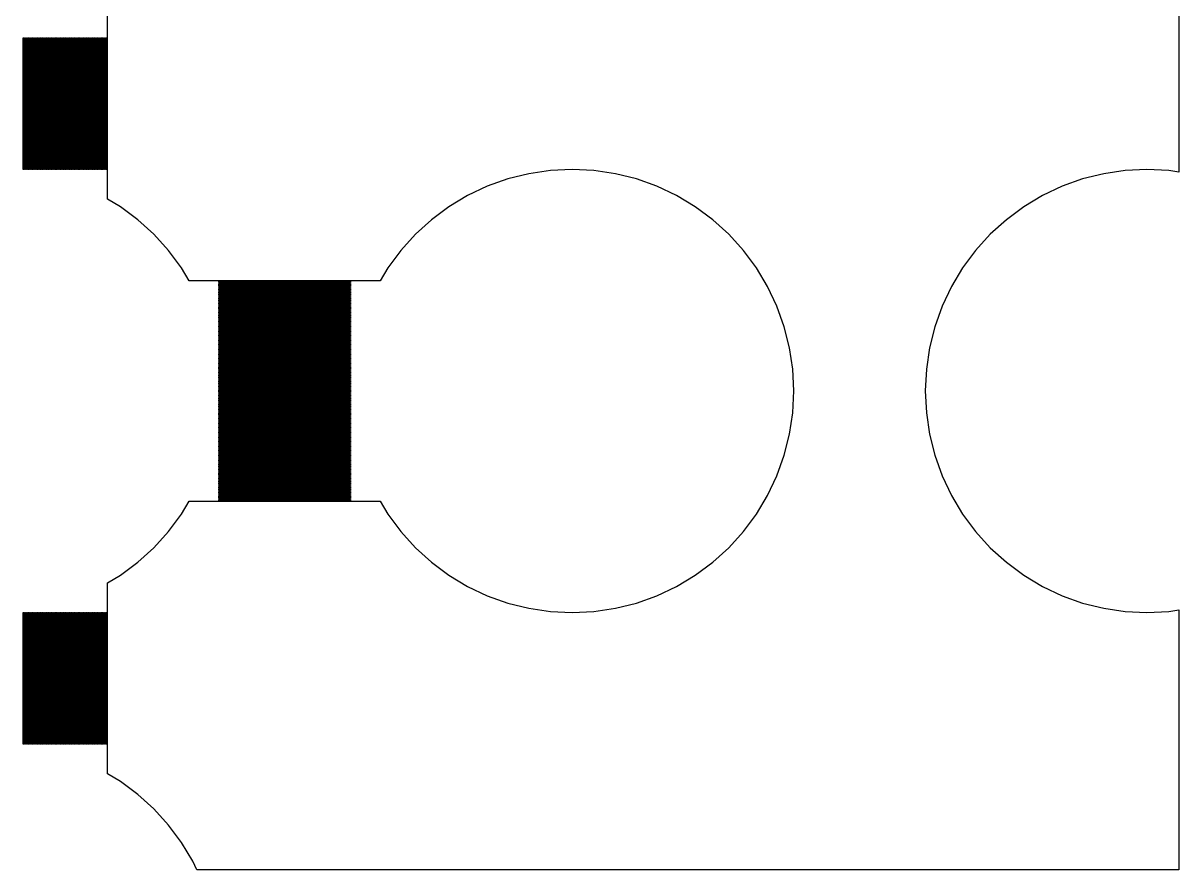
# Model space of a CAD drawing. Extents: x -10 to 91, y -24 to 82.
# Drawn here: x 7.91 to 26, y 28 to 41.26 of the extents above; entities that cross this region are included whole.
import ezdxf

# ---------------------------------------------------------------- set-up
doc = ezdxf.new("R2010")
doc.units = 0

msp = doc.modelspace()

# ---------------------------------------------------------------- linework, layer by layer
for p, q in [((26, 53), (26, 38.9296)), ((9.22499, 38.5068), (9.22499, 41.4932)), ((7.905, 38.97), (7.905, 41.03)), ((7.905, 41.03), (7.91499, 41.03)), ((7.91499, 41.03), (7.91499, 38.97)), ((7.92499, 38.97), (7.92499, 41.03)), ((7.92499, 41.03), (7.935, 41.03)), ((7.935, 41.03), (7.935, 38.97)), ((7.94499, 38.97), (7.94499, 41.03)), ((7.94499, 41.03), (7.95499, 41.03)), ((7.95499, 41.03), (7.95499, 38.97)), ((7.965, 38.97), (7.965, 41.03)), ((7.965, 41.03), (7.97499, 41.03)), ((7.97499, 41.03), (7.97499, 38.97)), ((7.98499, 38.97), (7.98499, 41.03)), ((7.98499, 41.03), (7.995, 41.03)), ((7.995, 41.03), (7.995, 38.97)), ((8.00499, 38.97), (8.00499, 41.03)), ((8.00499, 41.03), (8.015, 41.03)), ((8.015, 41.03), (8.015, 38.97)), ((8.02499, 38.97), (8.02499, 41.03)), ((8.02499, 41.03), (8.03499, 41.03)), ((8.03499, 41.03), (8.03499, 38.97)), ((8.045, 38.97), (8.045, 41.03)), ((8.045, 41.03), (8.05499, 41.03)), ((8.05499, 41.03), (8.05499, 38.97)), ((8.06499, 38.97), (8.06499, 41.03)), ((8.06499, 41.03), (8.075, 41.03)), ((8.075, 41.03), (8.075, 38.97)), ((8.08499, 38.97), (8.08499, 41.03)), ((8.08499, 41.03), (8.09499, 41.03)), ((8.09499, 41.03), (8.09499, 38.97)), ((8.105, 38.97), (8.105, 41.03)), ((8.105, 41.03), (8.11499, 41.03)), ((8.11499, 41.03), (8.11499, 38.97)), ((8.125, 38.97), (8.125, 41.03)), ((8.125, 41.03), (8.13499, 41.03)), ((8.13499, 41.03), (8.13499, 38.97)), ((8.14499, 38.97), (8.14499, 41.03)), ((8.14499, 41.03), (8.155, 41.03)), ((8.155, 41.03), (8.155, 38.97)), ((8.16499, 38.97), (8.16499, 41.03)), ((8.16499, 41.03), (8.17499, 41.03)), ((8.17499, 41.03), (8.17499, 38.97)), ((8.185, 38.97), (8.185, 41.03)), ((8.185, 41.03), (8.19499, 41.03)), ((8.19499, 41.03), (8.19499, 38.97)), ((8.20499, 38.97), (8.20499, 41.03)), ((8.20499, 41.03), (8.215, 41.03)), ((8.215, 41.03), (8.215, 38.97)), ((8.22499, 38.97), (8.22499, 41.03)), ((8.22499, 41.03), (8.23499, 41.03)), ((8.23499, 41.03), (8.23499, 38.97)), ((8.245, 38.97), (8.245, 41.03)), ((8.245, 41.03), (8.25499, 41.03)), ((8.25499, 41.03), (8.25499, 38.97)), ((8.265, 38.97), (8.265, 41.03)), ((8.265, 41.03), (8.27499, 41.03)), ((8.27499, 41.03), (8.27499, 38.97)), ((8.28499, 38.97), (8.28499, 41.03)), ((8.28499, 41.03), (8.295, 41.03)), ((8.295, 41.03), (8.295, 38.97)), ((8.30499, 38.97), (8.30499, 41.03)), ((8.30499, 41.03), (8.31499, 41.03)), ((8.31499, 41.03), (8.31499, 38.97)), ((8.325, 38.97), (8.325, 41.03)), ((8.325, 41.03), (8.33499, 41.03)), ((8.33499, 41.03), (8.33499, 38.97)), ((8.34499, 38.97), (8.34499, 41.03)), ((8.34499, 41.03), (8.355, 41.03)), ((8.355, 41.03), (8.355, 38.97)), ((8.36499, 38.97), (8.36499, 41.03)), ((8.36499, 41.03), (8.375, 41.03)), ((8.375, 41.03), (8.375, 38.97)), ((8.38499, 38.97), (8.38499, 41.03)), ((8.38499, 41.03), (8.39499, 41.03)), ((8.39499, 41.03), (8.39499, 38.97)), ((8.405, 38.97), (8.405, 41.03)), ((8.405, 41.03), (8.41499, 41.03)), ((8.41499, 41.03), (8.41499, 38.97)), ((8.42499, 38.97), (8.42499, 41.03)), ((8.42499, 41.03), (8.435, 41.03)), ((8.435, 41.03), (8.435, 38.97)), ((8.44499, 38.97), (8.44499, 41.03)), ((8.44499, 41.03), (8.45499, 41.03)), ((8.45499, 41.03), (8.45499, 38.97)), ((8.465, 38.97), (8.465, 41.03)), ((8.465, 41.03), (8.47499, 41.03)), ((8.47499, 41.03), (8.47499, 38.97)), ((8.48499, 38.97), (8.48499, 41.03)), ((8.48499, 41.03), (8.495, 41.03)), ((8.495, 41.03), (8.495, 38.97)), ((8.50499, 38.97), (8.50499, 41.03)), ((8.50499, 41.03), (8.515, 41.03)), ((8.515, 41.03), (8.515, 38.97)), ((8.52499, 38.97), (8.52499, 41.03)), ((8.52499, 41.03), (8.53499, 41.03)), ((8.53499, 41.03), (8.53499, 38.97)), ((8.545, 38.97), (8.545, 41.03)), ((8.545, 41.03), (8.55499, 41.03)), ((8.55499, 41.03), (8.55499, 38.97)), ((8.56499, 38.97), (8.56499, 41.03)), ((8.56499, 41.03), (8.575, 41.03)), ((8.575, 41.03), (8.575, 38.97)), ((8.58499, 38.97), (8.58499, 41.03)), ((8.58499, 41.03), (8.59499, 41.03)), ((8.59499, 41.03), (8.59499, 38.97)), ((8.605, 38.97), (8.605, 41.03)), ((8.605, 41.03), (8.61499, 41.03)), ((8.61499, 41.03), (8.61499, 38.97)), ((8.625, 38.97), (8.625, 41.03)), ((8.625, 41.03), (8.63499, 41.03)), ((8.63499, 41.03), (8.63499, 38.97)), ((8.64499, 38.97), (8.64499, 41.03)), ((8.64499, 41.03), (8.655, 41.03)), ((8.655, 41.03), (8.655, 38.97)), ((8.66499, 38.97), (8.66499, 41.03)), ((8.66499, 41.03), (8.67499, 41.03)), ((8.67499, 41.03), (8.67499, 38.97)), ((8.685, 38.97), (8.685, 41.03)), ((8.685, 41.03), (8.69499, 41.03)), ((8.69499, 41.03), (8.69499, 38.97)), ((8.70499, 38.97), (8.70499, 41.03)), ((8.70499, 41.03), (8.715, 41.03)), ((8.715, 41.03), (8.715, 38.97)), ((8.72499, 38.97), (8.72499, 41.03)), ((8.72499, 41.03), (8.73499, 41.03)), ((8.73499, 41.03), (8.73499, 38.97)), ((8.745, 38.97), (8.745, 41.03)), ((8.745, 41.03), (8.75499, 41.03)), ((8.75499, 41.03), (8.75499, 38.97)), ((8.765, 38.97), (8.765, 41.03)), ((8.765, 41.03), (8.77499, 41.03)), ((8.77499, 41.03), (8.77499, 38.97)), ((8.78499, 38.97), (8.78499, 41.03)), ((8.78499, 41.03), (8.795, 41.03)), ((8.795, 41.03), (8.795, 38.97)), ((8.80499, 38.97), (8.80499, 41.03)), ((8.80499, 41.03), (8.81499, 41.03)), ((8.81499, 41.03), (8.81499, 38.97)), ((8.825, 38.97), (8.825, 41.03)), ((8.825, 41.03), (8.83499, 41.03)), ((8.83499, 41.03), (8.83499, 38.97)), ((8.84499, 38.97), (8.84499, 41.03)), ((8.84499, 41.03), (8.855, 41.03)), ((8.855, 41.03), (8.855, 38.97)), ((8.86499, 38.97), (8.86499, 41.03)), ((8.86499, 41.03), (8.875, 41.03)), ((8.875, 41.03), (8.875, 38.97)), ((8.88499, 38.97), (8.88499, 41.03)), ((8.88499, 41.03), (8.89499, 41.03)), ((8.89499, 41.03), (8.89499, 38.97)), ((8.905, 38.97), (8.905, 41.03)), ((8.905, 41.03), (8.91499, 41.03)), ((8.91499, 41.03), (8.91499, 38.97)), ((8.92499, 38.97), (8.92499, 41.03)), ((8.92499, 41.03), (8.935, 41.03)), ((8.935, 41.03), (8.935, 38.97)), ((8.94499, 38.97), (8.94499, 41.03)), ((8.94499, 41.03), (8.95499, 41.03)), ((8.95499, 41.03), (8.95499, 38.97)), ((8.965, 38.97), (8.965, 41.03)), ((8.965, 41.03), (8.97499, 41.03)), ((8.97499, 41.03), (8.97499, 38.97)), ((8.98499, 38.97), (8.98499, 41.03)), ((8.98499, 41.03), (8.995, 41.03)), ((8.995, 41.03), (8.995, 38.97)), ((9.00499, 38.97), (9.00499, 41.03)), ((9.00499, 41.03), (9.015, 41.03)), ((9.015, 41.03), (9.015, 38.97)), ((9.02499, 38.97), (9.02499, 41.03)), ((9.02499, 41.03), (9.03499, 41.03)), ((9.03499, 41.03), (9.03499, 38.97)), ((9.045, 38.97), (9.045, 41.03)), ((9.045, 41.03), (9.05499, 41.03)), ((9.05499, 41.03), (9.05499, 38.97)), ((9.06499, 38.97), (9.06499, 41.03)), ((9.06499, 41.03), (9.075, 41.03)), ((9.075, 41.03), (9.075, 38.97)), ((9.08499, 38.97), (9.08499, 41.03)), ((9.08499, 41.03), (9.09499, 41.03)), ((9.09499, 41.03), (9.09499, 38.97)), ((9.105, 38.97), (9.105, 41.03)), ((9.105, 41.03), (9.11499, 41.03)), ((9.11499, 41.03), (9.11499, 38.97)), ((9.125, 38.97), (9.125, 41.03)), ((9.125, 41.03), (9.13499, 41.03)), ((9.13499, 41.03), (9.13499, 38.97)), ((9.14499, 38.97), (9.14499, 41.03)), ((9.14499, 41.03), (9.155, 41.03)), ((9.155, 41.03), (9.155, 38.97)), ((9.16499, 38.97), (9.16499, 41.03)), ((9.16499, 41.03), (9.17499, 41.03)), ((9.17499, 41.03), (9.17499, 38.97)), ((9.185, 38.97), (9.185, 41.03)), ((9.185, 41.03), (9.19499, 41.03)), ((9.19499, 41.03), (9.19499, 38.97)), ((9.20499, 38.97), (9.20499, 41.03)), ((9.20499, 41.03), (9.215, 41.03)), ((9.215, 41.03), (9.215, 38.97)), ((7.91499, 38.97), (7.905, 38.97)), ((7.935, 38.97), (7.92499, 38.97)), ((7.95499, 38.97), (7.94499, 38.97)), ((7.97499, 38.97), (7.965, 38.97)), ((7.995, 38.97), (7.98499, 38.97)), ((8.015, 38.97), (8.00499, 38.97)), ((8.03499, 38.97), (8.02499, 38.97)), ((8.05499, 38.97), (8.045, 38.97)), ((8.075, 38.97), (8.06499, 38.97)), ((8.09499, 38.97), (8.08499, 38.97)), ((8.11499, 38.97), (8.105, 38.97)), ((8.13499, 38.97), (8.125, 38.97)), ((8.155, 38.97), (8.14499, 38.97)), ((8.17499, 38.97), (8.16499, 38.97)), ((8.19499, 38.97), (8.185, 38.97)), ((8.215, 38.97), (8.20499, 38.97)), ((8.23499, 38.97), (8.22499, 38.97)), ((8.25499, 38.97), (8.245, 38.97)), ((8.27499, 38.97), (8.265, 38.97)), ((8.295, 38.97), (8.28499, 38.97)), ((8.31499, 38.97), (8.30499, 38.97)), ((8.33499, 38.97), (8.325, 38.97)), ((8.355, 38.97), (8.34499, 38.97)), ((8.375, 38.97), (8.36499, 38.97)), ((8.39499, 38.97), (8.38499, 38.97)), ((8.41499, 38.97), (8.405, 38.97)), ((8.435, 38.97), (8.42499, 38.97)), ((8.45499, 38.97), (8.44499, 38.97)), ((8.47499, 38.97), (8.465, 38.97)), ((8.495, 38.97), (8.48499, 38.97)), ((8.515, 38.97), (8.50499, 38.97)), ((8.53499, 38.97), (8.52499, 38.97)), ((8.55499, 38.97), (8.545, 38.97)), ((8.575, 38.97), (8.56499, 38.97)), ((8.59499, 38.97), (8.58499, 38.97)), ((8.61499, 38.97), (8.605, 38.97)), ((8.63499, 38.97), (8.625, 38.97)), ((8.655, 38.97), (8.64499, 38.97)), ((8.67499, 38.97), (8.66499, 38.97)), ((8.69499, 38.97), (8.685, 38.97)), ((8.715, 38.97), (8.70499, 38.97)), ((8.73499, 38.97), (8.72499, 38.97)), ((8.75499, 38.97), (8.745, 38.97)), ((8.77499, 38.97), (8.765, 38.97)), ((8.795, 38.97), (8.78499, 38.97)), ((8.81499, 38.97), (8.80499, 38.97)), ((8.83499, 38.97), (8.825, 38.97)), ((8.855, 38.97), (8.84499, 38.97)), ((8.875, 38.97), (8.86499, 38.97)), ((8.89499, 38.97), (8.88499, 38.97)), ((8.91499, 38.97), (8.905, 38.97)), ((8.935, 38.97), (8.92499, 38.97)), ((8.95499, 38.97), (8.94499, 38.97)), ((8.97499, 38.97), (8.965, 38.97)), ((8.995, 38.97), (8.98499, 38.97)), ((9.015, 38.97), (9.00499, 38.97)), ((9.03499, 38.97), (9.02499, 38.97)), ((9.05499, 38.97), (9.045, 38.97)), ((9.075, 38.97), (9.06499, 38.97)), ((9.09499, 38.97), (9.08499, 38.97)), ((9.11499, 38.97), (9.105, 38.97)), ((9.13499, 38.97), (9.125, 38.97)), ((9.155, 38.97), (9.14499, 38.97)), ((9.17499, 38.97), (9.16499, 38.97)), ((9.19499, 38.97), (9.185, 38.97)), ((9.215, 38.97), (9.20499, 38.97)), ((16.1599, 38.9533), (15.823, 38.9033)), ((16.5, 38.97), (16.1599, 38.9533)), ((16.8401, 38.9533), (16.5, 38.97)), ((17.177, 38.9033), (16.8401, 38.9533)), ((25.1599, 38.9533), (24.823, 38.9033)), ((25.5, 38.97), (25.1599, 38.9533)), ((25.8401, 38.9533), (25.5, 38.97)), ((26, 38.9296), (25.8401, 38.9533)), ((15.4927, 38.8206), (15.1721, 38.7059)), ((15.823, 38.9033), (15.4927, 38.8206)), ((17.5073, 38.8206), (17.177, 38.9033)), ((17.8279, 38.7059), (17.5073, 38.8206)), ((24.4927, 38.8206), (24.1721, 38.7059)), ((24.823, 38.9033), (24.4927, 38.8206)), ((14.8642, 38.5603), (14.5722, 38.3852)), ((15.1721, 38.7059), (14.8642, 38.5603)), ((18.1357, 38.5603), (17.8279, 38.7059)), ((18.4278, 38.3852), (18.1357, 38.5603)), ((23.8643, 38.5603), (23.5722, 38.3852)), ((24.1721, 38.7059), (23.8643, 38.5603)), ((9.42783, 38.3852), (9.22499, 38.5068)), ((9.70134, 38.1824), (9.42783, 38.3852)), ((14.5722, 38.3852), (14.2986, 38.1823)), ((18.7013, 38.1823), (18.4278, 38.3852)), ((23.5722, 38.3852), (23.2987, 38.1823)), ((9.95366, 37.9537), (9.70134, 38.1824)), ((14.2986, 38.1823), (14.0463, 37.9537)), ((18.9537, 37.9537), (18.7013, 38.1823)), ((23.2987, 38.1823), (23.0463, 37.9537)), ((10.1823, 37.7014), (9.95366, 37.9537)), ((14.0463, 37.9537), (13.8176, 37.7013)), ((19.1823, 37.7013), (18.9537, 37.9537)), ((23.0463, 37.9537), (22.8177, 37.7013)), ((10.3852, 37.4278), (10.1823, 37.7014)), ((13.8176, 37.7013), (13.6148, 37.4278)), ((19.3852, 37.4278), (19.1823, 37.7013)), ((22.8177, 37.7013), (22.6148, 37.4278)), ((10.5068, 37.225), (10.3852, 37.4278)), ((13.6148, 37.4278), (13.4932, 37.225)), ((19.5603, 37.1357), (19.3852, 37.4278)), ((22.6148, 37.4278), (22.4397, 37.1357)), ((13.4932, 37.225), (10.5068, 37.225)), ((10.97, 37.205), (10.97, 37.215)), ((10.97, 37.215), (13.03, 37.215)), ((13.03, 37.205), (10.97, 37.205)), ((10.97, 37.185), (10.97, 37.195)), ((10.97, 37.195), (13.03, 37.195)), ((13.03, 37.185), (10.97, 37.185)), ((10.97, 37.165), (10.97, 37.175)), ((10.97, 37.175), (13.03, 37.175)), ((13.03, 37.165), (10.97, 37.165)), ((10.97, 37.145), (10.97, 37.155)), ((10.97, 37.155), (13.03, 37.155)), ((13.03, 37.145), (10.97, 37.145)), ((10.97, 37.125), (10.97, 37.135)), ((10.97, 37.135), (13.03, 37.135)), ((13.03, 37.125), (10.97, 37.125)), ((10.97, 37.105), (10.97, 37.115)), ((10.97, 37.115), (13.03, 37.115)), ((13.03, 37.105), (10.97, 37.105)), ((10.97, 37.085), (10.97, 37.095)), ((10.97, 37.095), (13.03, 37.095)), ((13.03, 37.215), (13.03, 37.205)), ((13.03, 37.195), (13.03, 37.185)), ((13.03, 37.175), (13.03, 37.165)), ((13.03, 37.155), (13.03, 37.145)), ((13.03, 37.135), (13.03, 37.125)), ((13.03, 37.115), (13.03, 37.105)), ((13.03, 37.095), (13.03, 37.085)), ((19.7059, 36.8279), (19.5603, 37.1357)), ((22.4397, 37.1357), (22.2941, 36.8279)), ((13.03, 37.085), (10.97, 37.085)), ((10.97, 37.065), (10.97, 37.075)), ((10.97, 37.075), (13.03, 37.075)), ((13.03, 37.065), (10.97, 37.065)), ((10.97, 37.045), (10.97, 37.055)), ((10.97, 37.055), (13.03, 37.055)), ((13.03, 37.045), (10.97, 37.045)), ((10.97, 37.025), (10.97, 37.035)), ((10.97, 37.035), (13.03, 37.035)), ((13.03, 37.025), (10.97, 37.025)), ((10.97, 37.005), (10.97, 37.015)), ((10.97, 37.015), (13.03, 37.015)), ((13.03, 37.005), (10.97, 37.005)), ((10.97, 36.985), (10.97, 36.995)), ((10.97, 36.995), (13.03, 36.995)), ((13.03, 36.985), (10.97, 36.985)), ((10.97, 36.965), (10.97, 36.975)), ((10.97, 36.975), (13.03, 36.975)), ((13.03, 36.965), (10.97, 36.965)), ((10.97, 36.945), (10.97, 36.955)), ((10.97, 36.955), (13.03, 36.955)), ((13.03, 36.945), (10.97, 36.945)), ((10.97, 36.925), (10.97, 36.935)), ((10.97, 36.935), (13.03, 36.935)), ((13.03, 36.925), (10.97, 36.925)), ((10.97, 36.905), (10.97, 36.915)), ((10.97, 36.915), (13.03, 36.915)), ((13.03, 37.075), (13.03, 37.065)), ((13.03, 37.055), (13.03, 37.045)), ((13.03, 37.035), (13.03, 37.025)), ((13.03, 37.015), (13.03, 37.005)), ((13.03, 36.995), (13.03, 36.985)), ((13.03, 36.975), (13.03, 36.965)), ((13.03, 36.955), (13.03, 36.945)), ((13.03, 36.935), (13.03, 36.925)), ((13.03, 36.915), (13.03, 36.905)), ((13.03, 36.905), (10.97, 36.905)), ((10.97, 36.885), (10.97, 36.895)), ((10.97, 36.895), (13.03, 36.895)), ((13.03, 36.885), (10.97, 36.885)), ((10.97, 36.865), (10.97, 36.875)), ((10.97, 36.875), (13.03, 36.875)), ((13.03, 36.865), (10.97, 36.865)), ((10.97, 36.845), (10.97, 36.855)), ((10.97, 36.855), (13.03, 36.855)), ((13.03, 36.845), (10.97, 36.845)), ((10.97, 36.825), (10.97, 36.835)), ((10.97, 36.835), (13.03, 36.835)), ((13.03, 36.825), (10.97, 36.825)), ((10.97, 36.805), (10.97, 36.815)), ((10.97, 36.815), (13.03, 36.815)), ((13.03, 36.805), (10.97, 36.805)), ((10.97, 36.785), (10.97, 36.795)), ((10.97, 36.795), (13.03, 36.795)), ((13.03, 36.785), (10.97, 36.785)), ((10.97, 36.765), (10.97, 36.775)), ((10.97, 36.775), (13.03, 36.775)), ((13.03, 36.765), (10.97, 36.765)), ((10.97, 36.745), (10.97, 36.755)), ((10.97, 36.755), (13.03, 36.755)), ((13.03, 36.745), (10.97, 36.745)), ((10.97, 36.725), (10.97, 36.735)), ((10.97, 36.735), (13.03, 36.735)), ((13.03, 36.895), (13.03, 36.885)), ((13.03, 36.875), (13.03, 36.865)), ((13.03, 36.855), (13.03, 36.845)), ((13.03, 36.835), (13.03, 36.825)), ((13.03, 36.815), (13.03, 36.805)), ((13.03, 36.795), (13.03, 36.785)), ((13.03, 36.775), (13.03, 36.765)), ((13.03, 36.755), (13.03, 36.745)), ((13.03, 36.735), (13.03, 36.725)), ((19.8206, 36.5073), (19.7059, 36.8279)), ((22.2941, 36.8279), (22.1794, 36.5073)), ((13.03, 36.725), (10.97, 36.725)), ((10.97, 36.705), (10.97, 36.715)), ((10.97, 36.715), (13.03, 36.715)), ((13.03, 36.705), (10.97, 36.705)), ((10.97, 36.685), (10.97, 36.695)), ((10.97, 36.695), (13.03, 36.695)), ((13.03, 36.685), (10.97, 36.685)), ((10.97, 36.665), (10.97, 36.675)), ((10.97, 36.675), (13.03, 36.675)), ((13.03, 36.665), (10.97, 36.665)), ((10.97, 36.645), (10.97, 36.655)), ((10.97, 36.655), (13.03, 36.655)), ((13.03, 36.645), (10.97, 36.645)), ((10.97, 36.625), (10.97, 36.635)), ((10.97, 36.635), (13.03, 36.635)), ((13.03, 36.625), (10.97, 36.625)), ((10.97, 36.605), (10.97, 36.615)), ((10.97, 36.615), (13.03, 36.615)), ((13.03, 36.605), (10.97, 36.605)), ((10.97, 36.585), (10.97, 36.595)), ((10.97, 36.595), (13.03, 36.595)), ((13.03, 36.585), (10.97, 36.585)), ((10.97, 36.565), (10.97, 36.575)), ((10.97, 36.575), (13.03, 36.575)), ((13.03, 36.565), (10.97, 36.565)), ((10.97, 36.545), (10.97, 36.555)), ((10.97, 36.555), (13.03, 36.555)), ((13.03, 36.715), (13.03, 36.705)), ((13.03, 36.695), (13.03, 36.685)), ((13.03, 36.675), (13.03, 36.665)), ((13.03, 36.655), (13.03, 36.645)), ((13.03, 36.635), (13.03, 36.625)), ((13.03, 36.615), (13.03, 36.605)), ((13.03, 36.595), (13.03, 36.585)), ((13.03, 36.575), (13.03, 36.565)), ((13.03, 36.555), (13.03, 36.545)), ((13.03, 36.545), (10.97, 36.545)), ((10.97, 36.525), (10.97, 36.535)), ((10.97, 36.535), (13.03, 36.535)), ((13.03, 36.525), (10.97, 36.525)), ((10.97, 36.505), (10.97, 36.515)), ((10.97, 36.515), (13.03, 36.515)), ((13.03, 36.505), (10.97, 36.505)), ((10.97, 36.485), (10.97, 36.495)), ((10.97, 36.495), (13.03, 36.495)), ((13.03, 36.485), (10.97, 36.485)), ((10.97, 36.465), (10.97, 36.475)), ((10.97, 36.475), (13.03, 36.475)), ((13.03, 36.465), (10.97, 36.465)), ((10.97, 36.445), (10.97, 36.455)), ((10.97, 36.455), (13.03, 36.455)), ((13.03, 36.445), (10.97, 36.445)), ((10.97, 36.425), (10.97, 36.435)), ((10.97, 36.435), (13.03, 36.435)), ((13.03, 36.425), (10.97, 36.425)), ((10.97, 36.405), (10.97, 36.415)), ((10.97, 36.415), (13.03, 36.415)), ((13.03, 36.405), (10.97, 36.405)), ((10.97, 36.385), (10.97, 36.395)), ((10.97, 36.395), (13.03, 36.395)), ((13.03, 36.385), (10.97, 36.385)), ((10.97, 36.365), (10.97, 36.375)), ((10.97, 36.375), (13.03, 36.375)), ((13.03, 36.535), (13.03, 36.525)), ((13.03, 36.515), (13.03, 36.505)), ((13.03, 36.495), (13.03, 36.485)), ((13.03, 36.475), (13.03, 36.465)), ((13.03, 36.455), (13.03, 36.445)), ((13.03, 36.435), (13.03, 36.425)), ((13.03, 36.415), (13.03, 36.405)), ((13.03, 36.395), (13.03, 36.385)), ((13.03, 36.375), (13.03, 36.365)), ((19.9033, 36.177), (19.8206, 36.5073)), ((22.1794, 36.5073), (22.0967, 36.177)), ((13.03, 36.365), (10.97, 36.365)), ((10.97, 36.345), (10.97, 36.355)), ((10.97, 36.355), (13.03, 36.355)), ((13.03, 36.345), (10.97, 36.345)), ((10.97, 36.325), (10.97, 36.335)), ((10.97, 36.335), (13.03, 36.335)), ((13.03, 36.325), (10.97, 36.325)), ((10.97, 36.305), (10.97, 36.315)), ((10.97, 36.315), (13.03, 36.315)), ((13.03, 36.305), (10.97, 36.305)), ((10.97, 36.285), (10.97, 36.295)), ((10.97, 36.295), (13.03, 36.295)), ((13.03, 36.285), (10.97, 36.285)), ((10.97, 36.265), (10.97, 36.275)), ((10.97, 36.275), (13.03, 36.275)), ((13.03, 36.265), (10.97, 36.265)), ((10.97, 36.245), (10.97, 36.255)), ((10.97, 36.255), (13.03, 36.255)), ((13.03, 36.245), (10.97, 36.245)), ((10.97, 36.225), (10.97, 36.235)), ((10.97, 36.235), (13.03, 36.235)), ((13.03, 36.225), (10.97, 36.225)), ((10.97, 36.205), (10.97, 36.215)), ((10.97, 36.215), (13.03, 36.215)), ((13.03, 36.205), (10.97, 36.205)), ((10.97, 36.185), (10.97, 36.195)), ((10.97, 36.195), (13.03, 36.195)), ((13.03, 36.355), (13.03, 36.345)), ((13.03, 36.335), (13.03, 36.325)), ((13.03, 36.315), (13.03, 36.305)), ((13.03, 36.295), (13.03, 36.285)), ((13.03, 36.275), (13.03, 36.265)), ((13.03, 36.255), (13.03, 36.245)), ((13.03, 36.235), (13.03, 36.225)), ((13.03, 36.215), (13.03, 36.205)), ((13.03, 36.195), (13.03, 36.185)), ((13.03, 36.185), (10.97, 36.185)), ((10.97, 36.165), (10.97, 36.175)), ((10.97, 36.175), (13.03, 36.175)), ((13.03, 36.165), (10.97, 36.165)), ((10.97, 36.145), (10.97, 36.155)), ((10.97, 36.155), (13.03, 36.155)), ((13.03, 36.145), (10.97, 36.145)), ((10.97, 36.125), (10.97, 36.135)), ((10.97, 36.135), (13.03, 36.135)), ((13.03, 36.125), (10.97, 36.125)), ((10.97, 36.105), (10.97, 36.115)), ((10.97, 36.115), (13.03, 36.115)), ((13.03, 36.105), (10.97, 36.105)), ((10.97, 36.085), (10.97, 36.095)), ((10.97, 36.095), (13.03, 36.095)), ((13.03, 36.085), (10.97, 36.085)), ((10.97, 36.065), (10.97, 36.075)), ((10.97, 36.075), (13.03, 36.075)), ((13.03, 36.065), (10.97, 36.065)), ((10.97, 36.045), (10.97, 36.055)), ((10.97, 36.055), (13.03, 36.055)), ((13.03, 36.045), (10.97, 36.045)), ((10.97, 36.025), (10.97, 36.035)), ((10.97, 36.035), (13.03, 36.035)), ((13.03, 36.025), (10.97, 36.025)), ((10.97, 36.005), (10.97, 36.015)), ((10.97, 36.015), (13.03, 36.015)), ((13.03, 36.175), (13.03, 36.165)), ((13.03, 36.155), (13.03, 36.145)), ((13.03, 36.135), (13.03, 36.125)), ((13.03, 36.115), (13.03, 36.105)), ((13.03, 36.095), (13.03, 36.085)), ((13.03, 36.075), (13.03, 36.065)), ((13.03, 36.055), (13.03, 36.045)), ((13.03, 36.035), (13.03, 36.025)), ((13.03, 36.015), (13.03, 36.005)), ((19.9533, 35.8401), (19.9033, 36.177)), ((22.0967, 36.177), (22.0467, 35.8401)), ((13.03, 36.005), (10.97, 36.005)), ((10.97, 35.985), (10.97, 35.995)), ((10.97, 35.995), (13.03, 35.995)), ((13.03, 35.985), (10.97, 35.985)), ((10.97, 35.965), (10.97, 35.975)), ((10.97, 35.975), (13.03, 35.975)), ((13.03, 35.965), (10.97, 35.965)), ((10.97, 35.945), (10.97, 35.955)), ((10.97, 35.955), (13.03, 35.955)), ((13.03, 35.945), (10.97, 35.945)), ((10.97, 35.925), (10.97, 35.935)), ((10.97, 35.935), (13.03, 35.935)), ((13.03, 35.925), (10.97, 35.925)), ((10.97, 35.905), (10.97, 35.915)), ((10.97, 35.915), (13.03, 35.915)), ((13.03, 35.905), (10.97, 35.905)), ((10.97, 35.885), (10.97, 35.895)), ((10.97, 35.895), (13.03, 35.895)), ((13.03, 35.885), (10.97, 35.885)), ((10.97, 35.865), (10.97, 35.875)), ((10.97, 35.875), (13.03, 35.875)), ((13.03, 35.865), (10.97, 35.865)), ((10.97, 35.845), (10.97, 35.855)), ((10.97, 35.855), (13.03, 35.855)), ((13.03, 35.845), (10.97, 35.845)), ((10.97, 35.825), (10.97, 35.835)), ((10.97, 35.835), (13.03, 35.835)), ((13.03, 35.995), (13.03, 35.985)), ((13.03, 35.975), (13.03, 35.965)), ((13.03, 35.955), (13.03, 35.945)), ((13.03, 35.935), (13.03, 35.925)), ((13.03, 35.915), (13.03, 35.905)), ((13.03, 35.895), (13.03, 35.885)), ((13.03, 35.875), (13.03, 35.865)), ((13.03, 35.855), (13.03, 35.845)), ((13.03, 35.835), (13.03, 35.825)), ((19.97, 35.5), (19.9533, 35.8401)), ((22.0467, 35.8401), (22.03, 35.5)), ((13.03, 35.825), (10.97, 35.825)), ((10.97, 35.805), (10.97, 35.815)), ((10.97, 35.815), (13.03, 35.815)), ((13.03, 35.805), (10.97, 35.805)), ((10.97, 35.785), (10.97, 35.795)), ((10.97, 35.795), (13.03, 35.795)), ((13.03, 35.785), (10.97, 35.785)), ((10.97, 35.765), (10.97, 35.775)), ((10.97, 35.775), (13.03, 35.775)), ((13.03, 35.765), (10.97, 35.765)), ((10.97, 35.745), (10.97, 35.755)), ((10.97, 35.755), (13.03, 35.755)), ((13.03, 35.745), (10.97, 35.745)), ((10.97, 35.725), (10.97, 35.735)), ((10.97, 35.735), (13.03, 35.735)), ((13.03, 35.725), (10.97, 35.725)), ((10.97, 35.705), (10.97, 35.715)), ((10.97, 35.715), (13.03, 35.715)), ((13.03, 35.705), (10.97, 35.705)), ((10.97, 35.685), (10.97, 35.695)), ((10.97, 35.695), (13.03, 35.695)), ((13.03, 35.685), (10.97, 35.685)), ((10.97, 35.665), (10.97, 35.675)), ((10.97, 35.675), (13.03, 35.675)), ((13.03, 35.665), (10.97, 35.665)), ((10.97, 35.645), (10.97, 35.655)), ((10.97, 35.655), (13.03, 35.655)), ((13.03, 35.815), (13.03, 35.805)), ((13.03, 35.795), (13.03, 35.785)), ((13.03, 35.775), (13.03, 35.765)), ((13.03, 35.755), (13.03, 35.745)), ((13.03, 35.735), (13.03, 35.725)), ((13.03, 35.715), (13.03, 35.705)), ((13.03, 35.695), (13.03, 35.685)), ((13.03, 35.675), (13.03, 35.665)), ((13.03, 35.655), (13.03, 35.645)), ((13.03, 35.645), (10.97, 35.645)), ((10.97, 35.625), (10.97, 35.635)), ((10.97, 35.635), (13.03, 35.635)), ((13.03, 35.625), (10.97, 35.625)), ((10.97, 35.605), (10.97, 35.615)), ((10.97, 35.615), (13.03, 35.615)), ((13.03, 35.605), (10.97, 35.605)), ((10.97, 35.585), (10.97, 35.595)), ((10.97, 35.595), (13.03, 35.595)), ((13.03, 35.585), (10.97, 35.585)), ((10.97, 35.565), (10.97, 35.575)), ((10.97, 35.575), (13.03, 35.575)), ((13.03, 35.565), (10.97, 35.565)), ((10.97, 35.545), (10.97, 35.555)), ((10.97, 35.555), (13.03, 35.555)), ((13.03, 35.545), (10.97, 35.545)), ((10.97, 35.525), (10.97, 35.535)), ((10.97, 35.535), (13.03, 35.535)), ((13.03, 35.525), (10.97, 35.525)), ((10.97, 35.505), (10.97, 35.515)), ((10.97, 35.515), (13.03, 35.515)), ((13.03, 35.505), (10.97, 35.505)), ((10.97, 35.485), (10.97, 35.495)), ((10.97, 35.495), (13.03, 35.495)), ((13.03, 35.485), (10.97, 35.485)), ((10.97, 35.465), (10.97, 35.475)), ((10.97, 35.475), (13.03, 35.475)), ((13.03, 35.635), (13.03, 35.625)), ((13.03, 35.615), (13.03, 35.605)), ((13.03, 35.595), (13.03, 35.585)), ((13.03, 35.575), (13.03, 35.565)), ((13.03, 35.555), (13.03, 35.545)), ((13.03, 35.535), (13.03, 35.525)), ((13.03, 35.515), (13.03, 35.505)), ((13.03, 35.495), (13.03, 35.485)), ((13.03, 35.475), (13.03, 35.465)), ((19.9533, 35.1599), (19.97, 35.5)), ((22.03, 35.5), (22.0467, 35.1599)), ((13.03, 35.465), (10.97, 35.465)), ((10.97, 35.445), (10.97, 35.455)), ((10.97, 35.455), (13.03, 35.455)), ((13.03, 35.445), (10.97, 35.445)), ((10.97, 35.425), (10.97, 35.435)), ((10.97, 35.435), (13.03, 35.435)), ((13.03, 35.425), (10.97, 35.425)), ((10.97, 35.405), (10.97, 35.415)), ((10.97, 35.415), (13.03, 35.415)), ((13.03, 35.405), (10.97, 35.405)), ((10.97, 35.385), (10.97, 35.395)), ((10.97, 35.395), (13.03, 35.395)), ((13.03, 35.385), (10.97, 35.385)), ((10.97, 35.365), (10.97, 35.375)), ((10.97, 35.375), (13.03, 35.375)), ((13.03, 35.365), (10.97, 35.365)), ((10.97, 35.345), (10.97, 35.355)), ((10.97, 35.355), (13.03, 35.355)), ((13.03, 35.345), (10.97, 35.345)), ((10.97, 35.325), (10.97, 35.335)), ((10.97, 35.335), (13.03, 35.335)), ((13.03, 35.325), (10.97, 35.325)), ((10.97, 35.305), (10.97, 35.315)), ((10.97, 35.315), (13.03, 35.315)), ((13.03, 35.305), (10.97, 35.305)), ((10.97, 35.285), (10.97, 35.295)), ((10.97, 35.295), (13.03, 35.295)), ((13.03, 35.455), (13.03, 35.445)), ((13.03, 35.435), (13.03, 35.425)), ((13.03, 35.415), (13.03, 35.405)), ((13.03, 35.395), (13.03, 35.385)), ((13.03, 35.375), (13.03, 35.365)), ((13.03, 35.355), (13.03, 35.345)), ((13.03, 35.335), (13.03, 35.325)), ((13.03, 35.315), (13.03, 35.305)), ((13.03, 35.295), (13.03, 35.285)), ((13.03, 35.285), (10.97, 35.285)), ((10.97, 35.265), (10.97, 35.275)), ((10.97, 35.275), (13.03, 35.275)), ((13.03, 35.265), (10.97, 35.265)), ((10.97, 35.245), (10.97, 35.255)), ((10.97, 35.255), (13.03, 35.255)), ((13.03, 35.245), (10.97, 35.245)), ((10.97, 35.225), (10.97, 35.235)), ((10.97, 35.235), (13.03, 35.235)), ((13.03, 35.225), (10.97, 35.225)), ((10.97, 35.205), (10.97, 35.215)), ((10.97, 35.215), (13.03, 35.215)), ((13.03, 35.205), (10.97, 35.205)), ((10.97, 35.185), (10.97, 35.195)), ((10.97, 35.195), (13.03, 35.195)), ((13.03, 35.185), (10.97, 35.185)), ((10.97, 35.165), (10.97, 35.175)), ((10.97, 35.175), (13.03, 35.175)), ((13.03, 35.165), (10.97, 35.165)), ((10.97, 35.145), (10.97, 35.155)), ((10.97, 35.155), (13.03, 35.155)), ((13.03, 35.145), (10.97, 35.145)), ((10.97, 35.125), (10.97, 35.135)), ((10.97, 35.135), (13.03, 35.135)), ((13.03, 35.125), (10.97, 35.125)), ((10.97, 35.105), (10.97, 35.115)), ((10.97, 35.115), (13.03, 35.115)), ((13.03, 35.105), (10.97, 35.105)), ((13.03, 35.275), (13.03, 35.265)), ((13.03, 35.255), (13.03, 35.245)), ((13.03, 35.235), (13.03, 35.225)), ((13.03, 35.215), (13.03, 35.205)), ((13.03, 35.195), (13.03, 35.185)), ((13.03, 35.175), (13.03, 35.165)), ((13.03, 35.155), (13.03, 35.145)), ((13.03, 35.135), (13.03, 35.125)), ((13.03, 35.115), (13.03, 35.105)), ((19.9033, 34.823), (19.9533, 35.1599)), ((22.0467, 35.1599), (22.0967, 34.823)), ((10.97, 35.085), (10.97, 35.095)), ((10.97, 35.095), (13.03, 35.095)), ((13.03, 35.085), (10.97, 35.085)), ((10.97, 35.065), (10.97, 35.075)), ((10.97, 35.075), (13.03, 35.075)), ((13.03, 35.065), (10.97, 35.065)), ((10.97, 35.045), (10.97, 35.055)), ((10.97, 35.055), (13.03, 35.055)), ((13.03, 35.045), (10.97, 35.045)), ((10.97, 35.025), (10.97, 35.035)), ((10.97, 35.035), (13.03, 35.035)), ((13.03, 35.025), (10.97, 35.025)), ((10.97, 35.005), (10.97, 35.015)), ((10.97, 35.015), (13.03, 35.015)), ((13.03, 35.005), (10.97, 35.005)), ((10.97, 34.985), (10.97, 34.995)), ((10.97, 34.995), (13.03, 34.995)), ((13.03, 34.985), (10.97, 34.985)), ((10.97, 34.965), (10.97, 34.975)), ((10.97, 34.975), (13.03, 34.975)), ((13.03, 34.965), (10.97, 34.965)), ((10.97, 34.945), (10.97, 34.955)), ((10.97, 34.955), (13.03, 34.955)), ((13.03, 34.945), (10.97, 34.945)), ((10.97, 34.925), (10.97, 34.935)), ((10.97, 34.935), (13.03, 34.935)), ((13.03, 34.925), (10.97, 34.925)), ((13.03, 35.095), (13.03, 35.085)), ((13.03, 35.075), (13.03, 35.065)), ((13.03, 35.055), (13.03, 35.045)), ((13.03, 35.035), (13.03, 35.025)), ((13.03, 35.015), (13.03, 35.005)), ((13.03, 34.995), (13.03, 34.985)), ((13.03, 34.975), (13.03, 34.965)), ((13.03, 34.955), (13.03, 34.945)), ((13.03, 34.935), (13.03, 34.925)), ((10.97, 34.905), (10.97, 34.915)), ((10.97, 34.915), (13.03, 34.915)), ((13.03, 34.905), (10.97, 34.905)), ((10.97, 34.885), (10.97, 34.895)), ((10.97, 34.895), (13.03, 34.895)), ((13.03, 34.885), (10.97, 34.885)), ((10.97, 34.865), (10.97, 34.875)), ((10.97, 34.875), (13.03, 34.875)), ((13.03, 34.865), (10.97, 34.865)), ((10.97, 34.845), (10.97, 34.855)), ((10.97, 34.855), (13.03, 34.855)), ((13.03, 34.845), (10.97, 34.845)), ((10.97, 34.825), (10.97, 34.835)), ((10.97, 34.835), (13.03, 34.835)), ((13.03, 34.825), (10.97, 34.825)), ((10.97, 34.805), (10.97, 34.815)), ((10.97, 34.815), (13.03, 34.815)), ((13.03, 34.805), (10.97, 34.805)), ((10.97, 34.785), (10.97, 34.795)), ((10.97, 34.795), (13.03, 34.795)), ((13.03, 34.785), (10.97, 34.785)), ((10.97, 34.765), (10.97, 34.775)), ((10.97, 34.775), (13.03, 34.775)), ((13.03, 34.765), (10.97, 34.765)), ((10.97, 34.745), (10.97, 34.755)), ((10.97, 34.755), (13.03, 34.755)), ((13.03, 34.745), (10.97, 34.745)), ((13.03, 34.915), (13.03, 34.905)), ((13.03, 34.895), (13.03, 34.885)), ((13.03, 34.875), (13.03, 34.865)), ((13.03, 34.855), (13.03, 34.845)), ((13.03, 34.835), (13.03, 34.825)), ((13.03, 34.815), (13.03, 34.805)), ((13.03, 34.795), (13.03, 34.785)), ((13.03, 34.775), (13.03, 34.765)), ((13.03, 34.755), (13.03, 34.745)), ((19.8206, 34.4927), (19.9033, 34.823)), ((22.0967, 34.823), (22.1794, 34.4927)), ((10.97, 34.725), (10.97, 34.735)), ((10.97, 34.735), (13.03, 34.735)), ((13.03, 34.725), (10.97, 34.725)), ((10.97, 34.705), (10.97, 34.715)), ((10.97, 34.715), (13.03, 34.715)), ((13.03, 34.705), (10.97, 34.705)), ((10.97, 34.685), (10.97, 34.695)), ((10.97, 34.695), (13.03, 34.695)), ((13.03, 34.685), (10.97, 34.685)), ((10.97, 34.665), (10.97, 34.675)), ((10.97, 34.675), (13.03, 34.675)), ((13.03, 34.665), (10.97, 34.665)), ((10.97, 34.645), (10.97, 34.655)), ((10.97, 34.655), (13.03, 34.655)), ((13.03, 34.645), (10.97, 34.645)), ((10.97, 34.625), (10.97, 34.635)), ((10.97, 34.635), (13.03, 34.635)), ((13.03, 34.625), (10.97, 34.625)), ((10.97, 34.605), (10.97, 34.615)), ((10.97, 34.615), (13.03, 34.615)), ((13.03, 34.605), (10.97, 34.605)), ((10.97, 34.585), (10.97, 34.595)), ((10.97, 34.595), (13.03, 34.595)), ((13.03, 34.585), (10.97, 34.585)), ((10.97, 34.565), (10.97, 34.575)), ((10.97, 34.575), (13.03, 34.575)), ((13.03, 34.565), (10.97, 34.565)), ((13.03, 34.735), (13.03, 34.725)), ((13.03, 34.715), (13.03, 34.705)), ((13.03, 34.695), (13.03, 34.685)), ((13.03, 34.675), (13.03, 34.665)), ((13.03, 34.655), (13.03, 34.645)), ((13.03, 34.635), (13.03, 34.625)), ((13.03, 34.615), (13.03, 34.605)), ((13.03, 34.595), (13.03, 34.585)), ((13.03, 34.575), (13.03, 34.565)), ((10.97, 34.545), (10.97, 34.555)), ((10.97, 34.555), (13.03, 34.555)), ((13.03, 34.545), (10.97, 34.545)), ((10.97, 34.525), (10.97, 34.535)), ((10.97, 34.535), (13.03, 34.535)), ((13.03, 34.525), (10.97, 34.525)), ((10.97, 34.505), (10.97, 34.515)), ((10.97, 34.515), (13.03, 34.515)), ((13.03, 34.505), (10.97, 34.505)), ((10.97, 34.485), (10.97, 34.495)), ((10.97, 34.495), (13.03, 34.495)), ((13.03, 34.485), (10.97, 34.485)), ((10.97, 34.465), (10.97, 34.475)), ((10.97, 34.475), (13.03, 34.475)), ((13.03, 34.465), (10.97, 34.465)), ((10.97, 34.445), (10.97, 34.455)), ((10.97, 34.455), (13.03, 34.455)), ((13.03, 34.445), (10.97, 34.445)), ((10.97, 34.425), (10.97, 34.435)), ((10.97, 34.435), (13.03, 34.435)), ((13.03, 34.425), (10.97, 34.425)), ((10.97, 34.405), (10.97, 34.415)), ((10.97, 34.415), (13.03, 34.415)), ((13.03, 34.405), (10.97, 34.405)), ((10.97, 34.385), (10.97, 34.395)), ((10.97, 34.395), (13.03, 34.395)), ((13.03, 34.385), (10.97, 34.385)), ((13.03, 34.555), (13.03, 34.545)), ((13.03, 34.535), (13.03, 34.525)), ((13.03, 34.515), (13.03, 34.505)), ((13.03, 34.495), (13.03, 34.485)), ((13.03, 34.475), (13.03, 34.465)), ((13.03, 34.455), (13.03, 34.445)), ((13.03, 34.435), (13.03, 34.425)), ((13.03, 34.415), (13.03, 34.405)), ((13.03, 34.395), (13.03, 34.385)), ((19.7059, 34.1721), (19.8206, 34.4927)), ((22.1794, 34.4927), (22.2941, 34.1721)), ((10.97, 34.365), (10.97, 34.375)), ((10.97, 34.375), (13.03, 34.375)), ((13.03, 34.365), (10.97, 34.365)), ((10.97, 34.345), (10.97, 34.355)), ((10.97, 34.355), (13.03, 34.355)), ((13.03, 34.345), (10.97, 34.345)), ((10.97, 34.325), (10.97, 34.335)), ((10.97, 34.335), (13.03, 34.335)), ((13.03, 34.325), (10.97, 34.325)), ((10.97, 34.305), (10.97, 34.315)), ((10.97, 34.315), (13.03, 34.315)), ((13.03, 34.305), (10.97, 34.305)), ((10.97, 34.285), (10.97, 34.295)), ((10.97, 34.295), (13.03, 34.295)), ((13.03, 34.285), (10.97, 34.285)), ((10.97, 34.265), (10.97, 34.275)), ((10.97, 34.275), (13.03, 34.275)), ((13.03, 34.265), (10.97, 34.265)), ((10.97, 34.245), (10.97, 34.255)), ((10.97, 34.255), (13.03, 34.255)), ((13.03, 34.245), (10.97, 34.245)), ((10.97, 34.225), (10.97, 34.235)), ((10.97, 34.235), (13.03, 34.235)), ((13.03, 34.225), (10.97, 34.225)), ((10.97, 34.205), (10.97, 34.215)), ((10.97, 34.215), (13.03, 34.215)), ((13.03, 34.205), (10.97, 34.205)), ((13.03, 34.375), (13.03, 34.365)), ((13.03, 34.355), (13.03, 34.345)), ((13.03, 34.335), (13.03, 34.325)), ((13.03, 34.315), (13.03, 34.305)), ((13.03, 34.295), (13.03, 34.285)), ((13.03, 34.275), (13.03, 34.265)), ((13.03, 34.255), (13.03, 34.245)), ((13.03, 34.235), (13.03, 34.225)), ((13.03, 34.215), (13.03, 34.205)), ((10.97, 34.185), (10.97, 34.195)), ((10.97, 34.195), (13.03, 34.195)), ((13.03, 34.185), (10.97, 34.185)), ((10.97, 34.165), (10.97, 34.175)), ((10.97, 34.175), (13.03, 34.175)), ((13.03, 34.165), (10.97, 34.165)), ((10.97, 34.145), (10.97, 34.155)), ((10.97, 34.155), (13.03, 34.155)), ((13.03, 34.145), (10.97, 34.145)), ((10.97, 34.125), (10.97, 34.135)), ((10.97, 34.135), (13.03, 34.135)), ((13.03, 34.125), (10.97, 34.125)), ((10.97, 34.105), (10.97, 34.115)), ((10.97, 34.115), (13.03, 34.115)), ((13.03, 34.105), (10.97, 34.105)), ((10.97, 34.085), (10.97, 34.095)), ((10.97, 34.095), (13.03, 34.095)), ((13.03, 34.085), (10.97, 34.085)), ((10.97, 34.065), (10.97, 34.075)), ((10.97, 34.075), (13.03, 34.075)), ((13.03, 34.065), (10.97, 34.065)), ((10.97, 34.045), (10.97, 34.055)), ((10.97, 34.055), (13.03, 34.055)), ((13.03, 34.045), (10.97, 34.045)), ((10.97, 34.025), (10.97, 34.035)), ((10.97, 34.035), (13.03, 34.035)), ((13.03, 34.025), (10.97, 34.025)), ((13.03, 34.195), (13.03, 34.185)), ((13.03, 34.175), (13.03, 34.165)), ((13.03, 34.155), (13.03, 34.145)), ((13.03, 34.135), (13.03, 34.125)), ((13.03, 34.115), (13.03, 34.105)), ((13.03, 34.095), (13.03, 34.085)), ((13.03, 34.075), (13.03, 34.065)), ((13.03, 34.055), (13.03, 34.045)), ((13.03, 34.035), (13.03, 34.025)), ((19.5603, 33.8643), (19.7059, 34.1721)), ((22.2941, 34.1721), (22.4397, 33.8643)), ((10.97, 34.005), (10.97, 34.015)), ((10.97, 34.015), (13.03, 34.015)), ((13.03, 34.005), (10.97, 34.005)), ((10.97, 33.985), (10.97, 33.995)), ((10.97, 33.995), (13.03, 33.995)), ((13.03, 33.985), (10.97, 33.985)), ((10.97, 33.965), (10.97, 33.975)), ((10.97, 33.975), (13.03, 33.975)), ((13.03, 33.965), (10.97, 33.965)), ((10.97, 33.945), (10.97, 33.955)), ((10.97, 33.955), (13.03, 33.955)), ((13.03, 33.945), (10.97, 33.945)), ((10.97, 33.925), (10.97, 33.935)), ((10.97, 33.935), (13.03, 33.935)), ((13.03, 33.925), (10.97, 33.925)), ((10.97, 33.905), (10.97, 33.915)), ((10.97, 33.915), (13.03, 33.915)), ((13.03, 33.905), (10.97, 33.905)), ((10.97, 33.885), (10.97, 33.895)), ((10.97, 33.895), (13.03, 33.895)), ((13.03, 33.885), (10.97, 33.885)), ((10.97, 33.865), (10.97, 33.875)), ((10.97, 33.875), (13.03, 33.875)), ((13.03, 33.865), (10.97, 33.865)), ((10.97, 33.845), (10.97, 33.855)), ((10.97, 33.855), (13.03, 33.855)), ((13.03, 33.845), (10.97, 33.845)), ((13.03, 34.015), (13.03, 34.005)), ((13.03, 33.995), (13.03, 33.985)), ((13.03, 33.975), (13.03, 33.965)), ((13.03, 33.955), (13.03, 33.945)), ((13.03, 33.935), (13.03, 33.925)), ((13.03, 33.915), (13.03, 33.905)), ((13.03, 33.895), (13.03, 33.885)), ((13.03, 33.875), (13.03, 33.865)), ((13.03, 33.855), (13.03, 33.845)), ((19.3852, 33.5722), (19.5603, 33.8643)), ((22.4397, 33.8643), (22.6148, 33.5722)), ((10.3852, 33.5722), (10.5068, 33.775)), ((10.5068, 33.775), (13.4932, 33.775)), ((10.97, 33.825), (10.97, 33.835)), ((10.97, 33.835), (13.03, 33.835)), ((13.03, 33.825), (10.97, 33.825)), ((10.97, 33.805), (10.97, 33.815)), ((10.97, 33.815), (13.03, 33.815)), ((13.03, 33.805), (10.97, 33.805)), ((10.97, 33.785), (10.97, 33.795)), ((10.97, 33.795), (13.03, 33.795)), ((13.03, 33.785), (10.97, 33.785)), ((13.03, 33.835), (13.03, 33.825)), ((13.03, 33.815), (13.03, 33.805)), ((13.03, 33.795), (13.03, 33.785)), ((13.4932, 33.775), (13.6148, 33.5722)), ((10.1824, 33.2987), (10.3852, 33.5722)), ((13.6148, 33.5722), (13.8176, 33.2987)), ((19.1823, 33.2987), (19.3852, 33.5722)), ((22.6148, 33.5722), (22.8177, 33.2987)), ((9.95367, 33.0463), (10.1824, 33.2987)), ((13.8176, 33.2987), (14.0463, 33.0463)), ((18.9537, 33.0463), (19.1823, 33.2987)), ((22.8177, 33.2987), (23.0463, 33.0463)), ((9.70135, 32.8177), (9.95367, 33.0463)), ((14.0463, 33.0463), (14.2986, 32.8177)), ((18.7013, 32.8177), (18.9537, 33.0463)), ((23.0463, 33.0463), (23.2987, 32.8177)), ((9.42784, 32.6148), (9.70135, 32.8177)), ((14.2986, 32.8177), (14.5722, 32.6148)), ((18.4278, 32.6148), (18.7013, 32.8177)), ((23.2987, 32.8177), (23.5722, 32.6148)), ((9.22499, 32.4932), (9.42784, 32.6148)), ((14.5722, 32.6148), (14.8642, 32.4397)), ((18.1357, 32.4397), (18.4278, 32.6148)), ((23.5722, 32.6148), (23.8643, 32.4397)), ((9.22499, 29.5068), (9.22499, 32.4932)), ((14.8642, 32.4397), (15.1721, 32.2941)), ((17.8279, 32.2941), (18.1357, 32.4397)), ((23.8643, 32.4397), (24.1721, 32.2941)), ((15.1721, 32.2941), (15.4927, 32.1794)), ((17.5073, 32.1794), (17.8279, 32.2941)), ((24.1721, 32.2941), (24.4927, 32.1794)), ((7.905, 29.97), (7.905, 32.03)), ((7.905, 32.03), (7.91499, 32.03)), ((7.91499, 32.03), (7.91499, 29.97)), ((7.92499, 29.97), (7.92499, 32.03)), ((7.92499, 32.03), (7.935, 32.03)), ((7.935, 32.03), (7.935, 29.97)), ((7.94499, 29.97), (7.94499, 32.03)), ((7.94499, 32.03), (7.95499, 32.03)), ((7.95499, 32.03), (7.95499, 29.97)), ((7.965, 29.97), (7.965, 32.03)), ((7.965, 32.03), (7.97499, 32.03)), ((7.97499, 32.03), (7.97499, 29.97)), ((7.98499, 29.97), (7.98499, 32.03)), ((7.98499, 32.03), (7.995, 32.03)), ((7.995, 32.03), (7.995, 29.97)), ((8.00499, 29.97), (8.00499, 32.03)), ((8.00499, 32.03), (8.015, 32.03)), ((8.015, 32.03), (8.015, 29.97)), ((8.02499, 29.97), (8.02499, 32.03)), ((8.02499, 32.03), (8.03499, 32.03)), ((8.03499, 32.03), (8.03499, 29.97)), ((8.045, 29.97), (8.045, 32.03)), ((8.045, 32.03), (8.05499, 32.03)), ((8.05499, 32.03), (8.05499, 29.97)), ((8.06499, 29.97), (8.06499, 32.03)), ((8.06499, 32.03), (8.075, 32.03)), ((8.075, 32.03), (8.075, 29.97)), ((8.08499, 29.97), (8.08499, 32.03)), ((8.08499, 32.03), (8.09499, 32.03)), ((8.09499, 32.03), (8.09499, 29.97)), ((8.105, 29.97), (8.105, 32.03)), ((8.105, 32.03), (8.11499, 32.03)), ((8.11499, 32.03), (8.11499, 29.97)), ((8.125, 29.97), (8.125, 32.03)), ((8.125, 32.03), (8.13499, 32.03)), ((8.13499, 32.03), (8.13499, 29.97)), ((8.14499, 29.97), (8.14499, 32.03)), ((8.14499, 32.03), (8.155, 32.03)), ((8.155, 32.03), (8.155, 29.97)), ((8.16499, 29.97), (8.16499, 32.03)), ((8.16499, 32.03), (8.17499, 32.03)), ((8.17499, 32.03), (8.17499, 29.97)), ((8.185, 29.97), (8.185, 32.03)), ((8.185, 32.03), (8.19499, 32.03)), ((8.19499, 32.03), (8.19499, 29.97)), ((8.20499, 29.97), (8.20499, 32.03)), ((8.20499, 32.03), (8.215, 32.03)), ((8.215, 32.03), (8.215, 29.97)), ((8.22499, 29.97), (8.22499, 32.03)), ((8.22499, 32.03), (8.23499, 32.03)), ((8.23499, 32.03), (8.23499, 29.97)), ((8.245, 29.97), (8.245, 32.03)), ((8.245, 32.03), (8.25499, 32.03)), ((8.25499, 32.03), (8.25499, 29.97)), ((8.265, 29.97), (8.265, 32.03)), ((8.265, 32.03), (8.27499, 32.03)), ((8.27499, 32.03), (8.27499, 29.97)), ((8.28499, 29.97), (8.28499, 32.03)), ((8.28499, 32.03), (8.295, 32.03)), ((8.295, 32.03), (8.295, 29.97)), ((8.30499, 29.97), (8.30499, 32.03)), ((8.30499, 32.03), (8.31499, 32.03)), ((8.31499, 32.03), (8.31499, 29.97)), ((8.325, 29.97), (8.325, 32.03)), ((8.325, 32.03), (8.33499, 32.03)), ((8.33499, 32.03), (8.33499, 29.97)), ((8.34499, 29.97), (8.34499, 32.03)), ((8.34499, 32.03), (8.355, 32.03)), ((8.355, 32.03), (8.355, 29.97)), ((8.36499, 29.97), (8.36499, 32.03)), ((8.36499, 32.03), (8.375, 32.03)), ((8.375, 32.03), (8.375, 29.97)), ((8.38499, 29.97), (8.38499, 32.03)), ((8.38499, 32.03), (8.39499, 32.03)), ((8.39499, 32.03), (8.39499, 29.97)), ((8.405, 29.97), (8.405, 32.03)), ((8.405, 32.03), (8.41499, 32.03)), ((8.41499, 32.03), (8.41499, 29.97)), ((8.42499, 29.97), (8.42499, 32.03)), ((8.42499, 32.03), (8.435, 32.03)), ((8.435, 32.03), (8.435, 29.97)), ((8.44499, 29.97), (8.44499, 32.03)), ((8.44499, 32.03), (8.45499, 32.03)), ((8.45499, 32.03), (8.45499, 29.97)), ((8.465, 29.97), (8.465, 32.03)), ((8.465, 32.03), (8.47499, 32.03)), ((8.47499, 32.03), (8.47499, 29.97)), ((8.48499, 29.97), (8.48499, 32.03)), ((8.48499, 32.03), (8.495, 32.03)), ((8.495, 32.03), (8.495, 29.97)), ((8.50499, 29.97), (8.50499, 32.03)), ((8.50499, 32.03), (8.515, 32.03)), ((8.515, 32.03), (8.515, 29.97)), ((8.52499, 29.97), (8.52499, 32.03)), ((8.52499, 32.03), (8.53499, 32.03)), ((8.53499, 32.03), (8.53499, 29.97)), ((8.545, 29.97), (8.545, 32.03)), ((8.545, 32.03), (8.55499, 32.03)), ((8.55499, 32.03), (8.55499, 29.97)), ((8.56499, 29.97), (8.56499, 32.03)), ((8.56499, 32.03), (8.575, 32.03)), ((8.575, 32.03), (8.575, 29.97)), ((8.58499, 29.97), (8.58499, 32.03)), ((8.58499, 32.03), (8.59499, 32.03)), ((8.59499, 32.03), (8.59499, 29.97)), ((8.605, 29.97), (8.605, 32.03)), ((8.605, 32.03), (8.61499, 32.03)), ((8.61499, 32.03), (8.61499, 29.97)), ((8.625, 29.97), (8.625, 32.03)), ((8.625, 32.03), (8.63499, 32.03)), ((8.63499, 32.03), (8.63499, 29.97)), ((8.64499, 29.97), (8.64499, 32.03)), ((8.64499, 32.03), (8.655, 32.03)), ((8.655, 32.03), (8.655, 29.97)), ((8.66499, 29.97), (8.66499, 32.03)), ((8.66499, 32.03), (8.67499, 32.03)), ((8.67499, 32.03), (8.67499, 29.97)), ((8.685, 29.97), (8.685, 32.03)), ((8.685, 32.03), (8.69499, 32.03)), ((8.69499, 32.03), (8.69499, 29.97)), ((8.70499, 29.97), (8.70499, 32.03)), ((8.70499, 32.03), (8.715, 32.03)), ((8.715, 32.03), (8.715, 29.97)), ((8.72499, 29.97), (8.72499, 32.03)), ((8.72499, 32.03), (8.73499, 32.03)), ((8.73499, 32.03), (8.73499, 29.97)), ((8.745, 29.97), (8.745, 32.03)), ((8.745, 32.03), (8.75499, 32.03)), ((8.75499, 32.03), (8.75499, 29.97)), ((8.765, 29.97), (8.765, 32.03)), ((8.765, 32.03), (8.77499, 32.03)), ((8.77499, 32.03), (8.77499, 29.97)), ((8.78499, 29.97), (8.78499, 32.03)), ((8.78499, 32.03), (8.795, 32.03)), ((8.795, 32.03), (8.795, 29.97)), ((8.80499, 29.97), (8.80499, 32.03)), ((8.80499, 32.03), (8.81499, 32.03)), ((8.81499, 32.03), (8.81499, 29.97)), ((8.825, 29.97), (8.825, 32.03)), ((8.825, 32.03), (8.83499, 32.03)), ((8.83499, 32.03), (8.83499, 29.97)), ((8.84499, 29.97), (8.84499, 32.03)), ((8.84499, 32.03), (8.855, 32.03)), ((8.855, 32.03), (8.855, 29.97)), ((8.86499, 29.97), (8.86499, 32.03)), ((8.86499, 32.03), (8.875, 32.03)), ((8.875, 32.03), (8.875, 29.97)), ((8.88499, 29.97), (8.88499, 32.03)), ((8.88499, 32.03), (8.89499, 32.03)), ((8.89499, 32.03), (8.89499, 29.97)), ((8.905, 29.97), (8.905, 32.03)), ((8.905, 32.03), (8.91499, 32.03)), ((8.91499, 32.03), (8.91499, 29.97)), ((8.92499, 29.97), (8.92499, 32.03)), ((8.92499, 32.03), (8.935, 32.03)), ((8.935, 32.03), (8.935, 29.97)), ((8.94499, 29.97), (8.94499, 32.03)), ((8.94499, 32.03), (8.95499, 32.03)), ((8.95499, 32.03), (8.95499, 29.97)), ((8.965, 29.97), (8.965, 32.03)), ((8.965, 32.03), (8.97499, 32.03)), ((8.97499, 32.03), (8.97499, 29.97)), ((8.98499, 29.97), (8.98499, 32.03)), ((8.98499, 32.03), (8.995, 32.03)), ((8.995, 32.03), (8.995, 29.97)), ((9.00499, 29.97), (9.00499, 32.03)), ((9.00499, 32.03), (9.015, 32.03)), ((9.015, 32.03), (9.015, 29.97)), ((9.02499, 29.97), (9.02499, 32.03)), ((9.02499, 32.03), (9.03499, 32.03)), ((9.03499, 32.03), (9.03499, 29.97)), ((9.045, 29.97), (9.045, 32.03)), ((9.045, 32.03), (9.05499, 32.03)), ((9.05499, 32.03), (9.05499, 29.97)), ((9.06499, 29.97), (9.06499, 32.03)), ((9.06499, 32.03), (9.075, 32.03)), ((9.075, 32.03), (9.075, 29.97)), ((9.08499, 29.97), (9.08499, 32.03)), ((9.08499, 32.03), (9.09499, 32.03)), ((9.09499, 32.03), (9.09499, 29.97)), ((9.105, 29.97), (9.105, 32.03)), ((9.105, 32.03), (9.11499, 32.03)), ((9.11499, 32.03), (9.11499, 29.97)), ((9.125, 29.97), (9.125, 32.03)), ((9.125, 32.03), (9.13499, 32.03)), ((9.13499, 32.03), (9.13499, 29.97)), ((9.14499, 29.97), (9.14499, 32.03)), ((9.14499, 32.03), (9.155, 32.03)), ((9.155, 32.03), (9.155, 29.97)), ((9.16499, 29.97), (9.16499, 32.03)), ((9.16499, 32.03), (9.17499, 32.03)), ((9.17499, 32.03), (9.17499, 29.97)), ((9.185, 29.97), (9.185, 32.03)), ((9.185, 32.03), (9.19499, 32.03)), ((9.19499, 32.03), (9.19499, 29.97)), ((9.20499, 29.97), (9.20499, 32.03)), ((9.20499, 32.03), (9.215, 32.03)), ((9.215, 32.03), (9.215, 29.97)), ((15.4927, 32.1794), (15.823, 32.0967)), ((15.823, 32.0967), (16.1599, 32.0467)), ((16.1599, 32.0467), (16.5, 32.03)), ((16.5, 32.03), (16.8401, 32.0467)), ((16.8401, 32.0467), (17.177, 32.0967)), ((17.177, 32.0967), (17.5073, 32.1794)), ((24.4927, 32.1794), (24.823, 32.0967)), ((24.823, 32.0967), (25.1599, 32.0467)), ((25.1599, 32.0467), (25.5, 32.03)), ((25.5, 32.03), (25.8401, 32.0467)), ((25.8401, 32.0467), (26, 32.0704)), ((26, 32.0704), (26, 28)), ((7.91499, 29.97), (7.905, 29.97)), ((7.935, 29.97), (7.92499, 29.97)), ((7.95499, 29.97), (7.94499, 29.97)), ((7.97499, 29.97), (7.965, 29.97)), ((7.995, 29.97), (7.98499, 29.97)), ((8.015, 29.97), (8.00499, 29.97)), ((8.03499, 29.97), (8.02499, 29.97)), ((8.05499, 29.97), (8.045, 29.97)), ((8.075, 29.97), (8.06499, 29.97)), ((8.09499, 29.97), (8.08499, 29.97)), ((8.11499, 29.97), (8.105, 29.97)), ((8.13499, 29.97), (8.125, 29.97)), ((8.155, 29.97), (8.14499, 29.97)), ((8.17499, 29.97), (8.16499, 29.97)), ((8.19499, 29.97), (8.185, 29.97)), ((8.215, 29.97), (8.20499, 29.97)), ((8.23499, 29.97), (8.22499, 29.97)), ((8.25499, 29.97), (8.245, 29.97)), ((8.27499, 29.97), (8.265, 29.97)), ((8.295, 29.97), (8.28499, 29.97)), ((8.31499, 29.97), (8.30499, 29.97)), ((8.33499, 29.97), (8.325, 29.97)), ((8.355, 29.97), (8.34499, 29.97)), ((8.375, 29.97), (8.36499, 29.97)), ((8.39499, 29.97), (8.38499, 29.97)), ((8.41499, 29.97), (8.405, 29.97)), ((8.435, 29.97), (8.42499, 29.97)), ((8.45499, 29.97), (8.44499, 29.97)), ((8.47499, 29.97), (8.465, 29.97)), ((8.495, 29.97), (8.48499, 29.97)), ((8.515, 29.97), (8.50499, 29.97)), ((8.53499, 29.97), (8.52499, 29.97)), ((8.55499, 29.97), (8.545, 29.97)), ((8.575, 29.97), (8.56499, 29.97)), ((8.59499, 29.97), (8.58499, 29.97)), ((8.61499, 29.97), (8.605, 29.97)), ((8.63499, 29.97), (8.625, 29.97)), ((8.655, 29.97), (8.64499, 29.97)), ((8.67499, 29.97), (8.66499, 29.97)), ((8.69499, 29.97), (8.685, 29.97)), ((8.715, 29.97), (8.70499, 29.97)), ((8.73499, 29.97), (8.72499, 29.97)), ((8.75499, 29.97), (8.745, 29.97)), ((8.77499, 29.97), (8.765, 29.97)), ((8.795, 29.97), (8.78499, 29.97)), ((8.81499, 29.97), (8.80499, 29.97)), ((8.83499, 29.97), (8.825, 29.97)), ((8.855, 29.97), (8.84499, 29.97)), ((8.875, 29.97), (8.86499, 29.97)), ((8.89499, 29.97), (8.88499, 29.97)), ((8.91499, 29.97), (8.905, 29.97)), ((8.935, 29.97), (8.92499, 29.97)), ((8.95499, 29.97), (8.94499, 29.97)), ((8.97499, 29.97), (8.965, 29.97)), ((8.995, 29.97), (8.98499, 29.97)), ((9.015, 29.97), (9.00499, 29.97)), ((9.03499, 29.97), (9.02499, 29.97)), ((9.05499, 29.97), (9.045, 29.97)), ((9.075, 29.97), (9.06499, 29.97)), ((9.09499, 29.97), (9.08499, 29.97)), ((9.11499, 29.97), (9.105, 29.97)), ((9.13499, 29.97), (9.125, 29.97)), ((9.155, 29.97), (9.14499, 29.97)), ((9.17499, 29.97), (9.16499, 29.97)), ((9.19499, 29.97), (9.185, 29.97)), ((9.215, 29.97), (9.20499, 29.97)), ((9.42783, 29.3852), (9.22499, 29.5068)), ((9.70134, 29.1824), (9.42783, 29.3852)), ((9.95366, 28.9537), (9.70134, 29.1824)), ((10.1823, 28.7014), (9.95366, 28.9537)), ((10.3852, 28.4278), (10.1823, 28.7014)), ((10.5603, 28.1358), (10.3852, 28.4278)), ((10.6245, 28), (10.5603, 28.1358)), ((26, 28), (10.6245, 28))]:
    msp.add_line(p, q)

doc.saveas('drawing.dxf')
